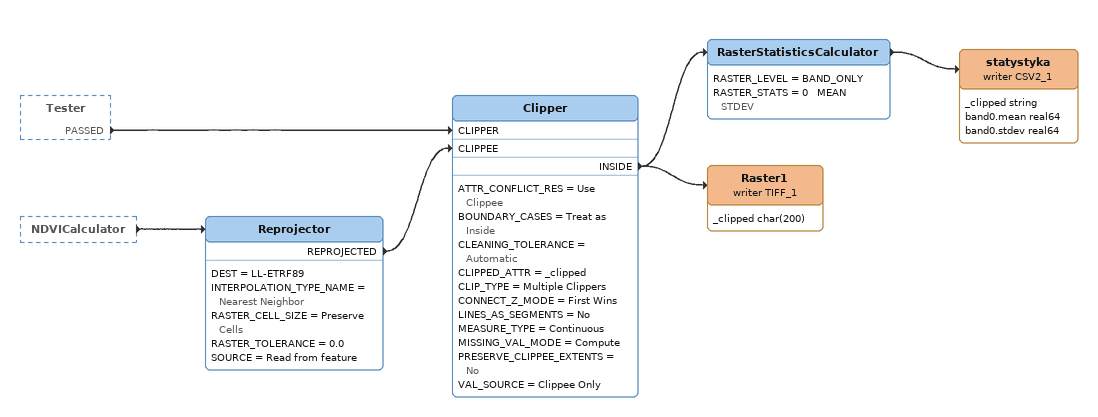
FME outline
Tester [outside]
    PASSED -> Clipper [CLIPPER]
NDVICalculator [outside]
    -> Reprojector
Reprojector
    DEST = LL-ETRF89
    INTERPOLATION_TYPE_NAME = Nearest Neighbor
    RASTER_CELL_SIZE = Preserve Cells
    RASTER_TOLERANCE = 0.0
    SOURCE = Read from feature
    REPROJECTED -> Clipper [CLIPPEE]
Clipper
    ATTR_CONFLICT_RES = Use Clippee
    BOUNDARY_CASES = Treat as Inside
    CLEANING_TOLERANCE = Automatic
    CLIPPED_ATTR = _clipped
    CLIP_TYPE = Multiple Clippers
    CONNECT_Z_MODE = First Wins
    LINES_AS_SEGMENTS = No
    MEASURE_TYPE = Continuous
    MISSING_VAL_MODE = Compute
    PRESERVE_CLIPPEE_EXTENTS = No
    VAL_SOURCE = Clippee Only
    INSIDE -> Raster1 (writer TIFF_1)
    INSIDE -> RasterStatisticsCalculator
RasterStatisticsCalculator
    RASTER_LEVEL = BAND_ONLY
    RASTER_STATS = 0   MEAN   STDEV
    -> statystyka (writer CSV2_1)
statystyka (writer CSV2_1)
    attributes: _clipped string, band0.mean real64, band0.stdev real64
Raster1 (writer TIFF_1)
    attributes: _clipped char(200)
